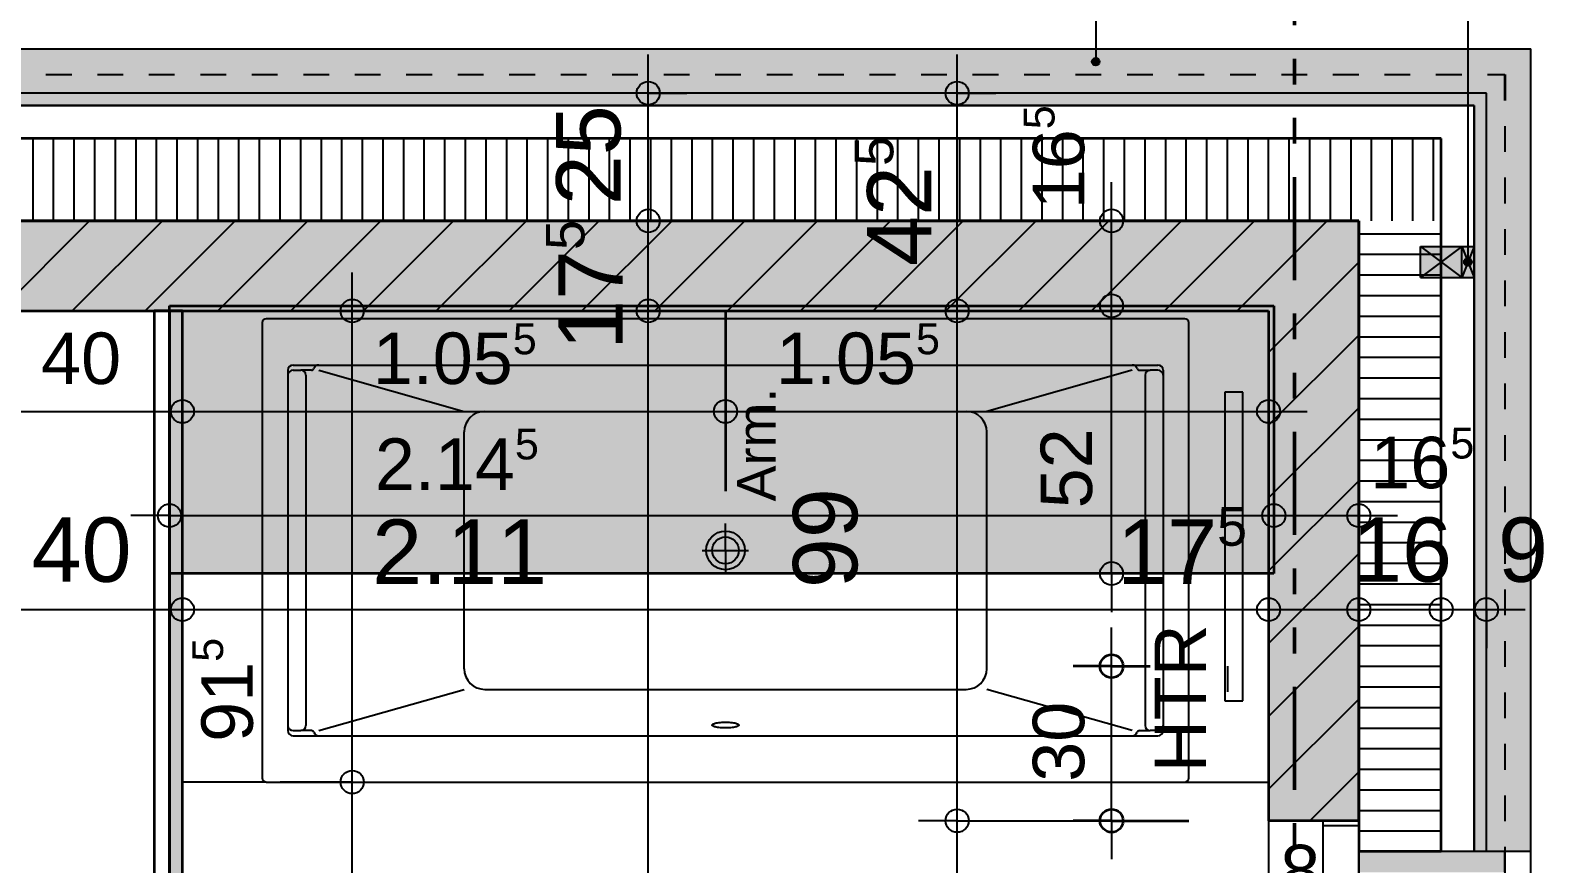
# Model space of a CAD drawing. Header units: centimetres. Extents: x 0.3 to 84.3, y 0.3 to 59.7.
# Drawn here: x 57.56 to 63.44, y 44.67 to 47.9 of the extents above; entities that cross this region are included whole.
import ezdxf

# ---------------------------------------------------------------- set-up
doc = ezdxf.new("R2010")
doc.units = ezdxf.units.CM
for name, pattern in [('AUSGEZOGEN', [0]), ('LINIE_17', [0.05, 0, -0.05]), ('LINIE_23', [0.79, 0.4, -0.13, 0, -0.13, 0, -0.13]), ('PUNKT', [6.35, 0, -6.35]), ('RAND', [44.45, 12.7, -6.35, 12.7, -6.35, 0, -6.35]), ('VERDECKT', [9.525, 6.35, -3.175])]:
    doc.linetypes.add(name, pattern=pattern)
for name, color, linetype, lineweight in [('Allgemein', 7, 'AUSGEZOGEN', 35), ('Bauachsen grob', 7, 'RAND', 25), ('Daemmung', 7, 'AUSGEZOGEN', 35), ('Decke', 7, 'AUSGEZOGEN', 35), ('Fenster', 7, 'AUSGEZOGEN', 35), ('Fensterleibung Beton', 7, 'AUSGEZOGEN', 35), ('Fuellflaeche tragende Wände MW', 7, 'AUSGEZOGEN', 25), ('Holz Fassadenverkleidung', 7, 'AUSGEZOGEN', 35), ('Holz Unterkonstruktion', 7, 'AUSGEZOGEN', 50), ('Konstruktion oben', 7, 'VERDECKT', 25), ('Leichtbauwaende', 7, 'AUSGEZOGEN', 35), ('Spengler', 7, 'AUSGEZOGEN', 35), ('Text Werkplan Ausfuehrung', 7, 'AUSGEZOGEN', 50), ('Unterkonstruktion', 7, 'AUSGEZOGEN', 35), ('Vermassung Decke', 180, 'VERDECKT', 50), ('Vorhangbrett', 7, 'AUSGEZOGEN', 25), ('Wand Mauerwerk tragend', 7, 'AUSGEZOGEN', 35), ('Werkplan- Ausfuehrungsmasse', 7, 'AUSGEZOGEN', 25)]:
    doc.layers.add(name, color=color, linetype=linetype, lineweight=lineweight)
for name, color, linetype, lineweight, true_color in [('HLK Apparate', 7, 'AUSGEZOGEN', 35, 0x656565), ('HLK Text', 7, 'AUSGEZOGEN', 35, 0x656565), ('Sanitaer Apparate', 7, 'AUSGEZOGEN', 35, 0x656565), ('Sanitaer Vermassung', 7, 'AUSGEZOGEN', 35, 0x656565)]:
    doc.layers.add(name, color=color, linetype=linetype, lineweight=lineweight, true_color=true_color)
doc.styles.add('ARIAL', font='ARIAL.TTF')

msp = doc.modelspace()

# ---------------------------------------------------------------- hatches: boundary and pattern name
at = {"layer": 'Allgemein', "linetype": 'AUSGEZOGEN', "lineweight": 25}
h = msp.add_hatch(color=32, dxfattribs=at)
h.paths.add_polyline_path([(57.01, 47.612), (63.216, 47.612), (63.216, 47.66), (57.01, 47.66)])
h.paths.add_polyline_path([(36.73, 47.612), (41.45, 47.612), (41.45, 47.66), (36.73, 47.66)])
h.paths.add_polyline_path([(44.01, 47.612), (48.73, 47.612), (48.73, 47.66), (44.01, 47.66)])
h.paths.add_polyline_path([(51.29, 47.612), (54.45, 47.612), (54.45, 47.66), (51.29, 47.66)])
h.paths.add_polyline_path([(31.22, 47.612), (34.17, 47.612), (34.17, 47.66), (31.22, 47.66)])
h = msp.add_hatch(color=32, dxfattribs=at)
h.paths.add_polyline_path([(63.168, 27.434), (63.168, 15.698), (63.216, 15.698), (63.216, 27.434)])
h.paths.add_polyline_path([(63.216, 42.154), (63.168, 42.154), (63.168, 38.894), (63.216, 38.894)])
h.paths.add_polyline_path([(63.216, 36.334), (63.168, 36.334), (63.168, 29.994), (63.216, 29.994)])
h.paths.add_polyline_path([(63.216, 44.714), (63.216, 47.612), (63.168, 47.612), (63.168, 44.714)])
msp.add_hatch(color=32, dxfattribs=at).paths.add_polyline_path([(63.04, 44.714), (62.72, 44.714), (62.72, 44.634), (63.04, 44.634), (63.12, 44.634), (63.168, 44.634), (63.216, 44.634), (63.288, 44.634), (63.288, 44.714), (63.216, 44.714), (63.168, 44.714), (63.12, 44.714)])
at = {"layer": 'Decke', "linetype": 'AUSGEZOGEN', "lineweight": 35, "true_color": 0xedf5de}
msp.add_hatch(color=7, dxfattribs=at).paths.add_polyline_path([(58.1, 46.834), (58.1, 45.794), (62.39, 45.794), (62.39, 46.834)])
at = {"layer": 'Fuellflaeche tragende Wände MW', "linetype": 'AUSGEZOGEN', "lineweight": 25}
h = msp.add_hatch(color=254, dxfattribs=at)
h.paths.add_polyline_path([(34.05, 47.164), (32.01, 47.164), (32.01, 46.814), (34.05, 46.814)])
h.paths.add_polyline_path([(51.41, 46.814), (54.33, 46.814), (54.33, 47.164), (51.41, 47.164)])
h.paths.add_polyline_path([(57.13, 47.164), (57.13, 46.814), (62.37, 46.814), (62.37, 47.164)])
h.paths.add_polyline_path([(44.13, 47.164), (44.13, 46.814), (48.61, 46.814), (48.61, 47.164)])
h.paths.add_polyline_path([(41.33, 46.814), (41.33, 47.164), (36.85, 47.164), (36.85, 46.814)])
h = msp.add_hatch(color=254, dxfattribs=at)
h.paths.add_polyline_path([(62.72, 39.014), (62.72, 42.034), (62.37, 42.034), (62.37, 39.014)])
h.paths.add_polyline_path([(62.37, 27.314), (62.37, 15.818), (62.72, 15.818), (62.72, 27.314)])
h.paths.add_polyline_path([(62.37, 36.214), (62.37, 30.114), (62.72, 30.114), (62.72, 36.214)])
h.paths.add_polyline_path([(62.37, 47.164), (62.37, 44.834), (62.72, 44.834), (62.72, 47.164)])
at = {"layer": 'Holz Unterkonstruktion', "linetype": 'AUSGEZOGEN', "lineweight": 25}
for points in [[(62.96, 47.064), (62.96, 46.944), (63.12, 46.944), (63.12, 47.064)], [(63.12, 47.064), (63.12, 46.944), (63.168, 46.944), (63.168, 47.064)]]:
    msp.add_hatch(color=32, dxfattribs=at).paths.add_polyline_path(points)
at = {"layer": 'Leichtbauwaende', "linetype": 'AUSGEZOGEN', "lineweight": 25, "true_color": 0xababab}
msp.add_hatch(color=253, dxfattribs=at).paths.add_polyline_path([(58.1, 46.814), (58.1, 40.944), (58.15, 40.944), (58.15, 46.814)])
at = {"layer": 'Spengler', "linetype": 'AUSGEZOGEN', "lineweight": 25, "true_color": 0xfafafa}
msp.add_hatch(color=7, dxfattribs=at).paths.add_polyline_path([(63.388, 44.714), (63.388, 47.832), (57.01, 47.832), (57.01, 47.66), (63.216, 47.66), (63.216, 44.714)])
at = {"layer": 'Text Werkplan Ausfuehrung', "linetype": 'AUSGEZOGEN', "lineweight": 25}
for points in [[(61.7112, 47.7895), (61.6854, 47.7895), (61.6833, 47.782)], [(61.7112, 47.7895), (61.6833, 47.782), (61.7133, 47.782)], [(61.7133, 47.782), (61.6833, 47.782), (61.6854, 47.7745)], [(61.7058, 47.7949), (61.6908, 47.7949), (61.6854, 47.7895)], [(61.7058, 47.7949), (61.6854, 47.7895), (61.7112, 47.7895)], [(61.7133, 47.782), (61.6854, 47.7745), (61.7112, 47.7745)], [(61.7112, 47.7745), (61.6854, 47.7745), (61.6908, 47.7691)], [(61.6908, 47.7949), (61.7058, 47.7949), (61.6983, 47.797)], [(61.7112, 47.7745), (61.6908, 47.7691), (61.7058, 47.7691)], [(61.7058, 47.7691), (61.6908, 47.7691), (61.6983, 47.767)], [(63.1569, 47.0115), (63.1311, 47.0115), (63.129, 47.004)], [(63.1569, 47.0115), (63.129, 47.004), (63.159, 47.004)], [(63.159, 47.004), (63.129, 47.004), (63.1311, 46.9965)], [(63.1515, 47.0169), (63.1365, 47.0169), (63.1311, 47.0115)], [(63.1515, 47.0169), (63.1311, 47.0115), (63.1569, 47.0115)], [(63.159, 47.004), (63.1311, 46.9965), (63.1569, 46.9965)], [(63.1569, 46.9965), (63.1311, 46.9965), (63.1365, 46.9911)], [(63.1365, 47.0169), (63.1515, 47.0169), (63.144, 47.019)], [(63.1569, 46.9965), (63.1365, 46.9911), (63.1515, 46.9911)], [(63.1515, 46.9911), (63.1365, 46.9911), (63.144, 46.989)]]:
    msp.add_hatch(color=7, dxfattribs=at).paths.add_polyline_path(points)

# ---------------------------------------------------------------- linework, layer by layer
at = {"layer": 'Allgemein', "color": 7, "linetype": 'AUSGEZOGEN', "lineweight": 25}
for p, q in [((63.216, 47.66), (57.01, 47.66)), ((63.216, 47.612), (63.216, 47.66)), ((57.01, 47.612), (63.168, 47.612)), ((63.168, 47.612), (63.168, 47.564)), ((63.216, 44.714), (63.216, 47.612)), ((63.168, 47.564), (63.168, 44.714)), ((63.04, 44.714), (62.72, 44.714)), ((62.72, 44.714), (62.72, 44.634)), ((63.12, 44.714), (63.04, 44.714)), ((63.168, 44.714), (63.12, 44.714)), ((63.288, 44.714), (63.216, 44.714)), ((63.288, 44.634), (63.288, 44.714))]:
    msp.add_line(p, q, dxfattribs=at)
at = {"layer": 'Bauachsen grob', "color": 32, "linetype": 'LINIE_23', "lineweight": 50, "true_color": 0xc36e14}
msp.add_line((62.47, 1.394), (62.47, 57.974), dxfattribs=at)
at = {"layer": 'Daemmung', "color": 7, "linetype": 'AUSGEZOGEN', "lineweight": 35}
for p, q in [((63.04, 47.484), (57.01, 47.484)), ((63.04, 47.164), (63.04, 47.484)), ((57.13, 47.164), (62.72, 47.164)), ((62.72, 47.164), (62.72, 46.814)), ((63.04, 44.714), (63.04, 47.164)), ((62.72, 46.814), (62.72, 44.834)), ((62.72, 44.834), (62.72, 44.714)), ((63.04, 44.714), (62.72, 44.714))]:
    msp.add_line(p, q, dxfattribs=at)
at = {"layer": 'Daemmung', "color": 7, "linetype": 'AUSGEZOGEN', "lineweight": 25}
for p, q in [((62.72, 47.114), (63.04, 47.114)), ((62.72, 47.034), (63.04, 47.034)), ((62.72, 46.954), (63.04, 46.954)), ((62.72, 46.954), (63.04, 46.954)), ((62.72, 46.874), (63.04, 46.874)), ((62.72, 46.794), (63.04, 46.794)), ((62.72, 46.714), (63.04, 46.714)), ((62.72, 46.634), (63.04, 46.634)), ((62.72, 46.634), (63.04, 46.634)), ((62.72, 46.554), (63.04, 46.554)), ((62.72, 46.474), (63.04, 46.474)), ((62.72, 46.394), (63.04, 46.394)), ((62.72, 46.314), (63.04, 46.314)), ((62.72, 46.314), (63.04, 46.314)), ((62.72, 46.234), (63.04, 46.234)), ((62.72, 46.154), (63.04, 46.154)), ((62.72, 46.074), (63.04, 46.074)), ((62.72, 45.994), (63.04, 45.994)), ((62.72, 45.994), (63.04, 45.994)), ((62.72, 45.914), (63.04, 45.914)), ((62.72, 45.834), (63.04, 45.834)), ((62.72, 45.754), (63.04, 45.754)), ((62.72, 45.674), (63.04, 45.674)), ((62.72, 45.674), (63.04, 45.674)), ((62.72, 45.594), (63.04, 45.594)), ((62.72, 45.514), (63.04, 45.514)), ((62.72, 45.434), (63.04, 45.434)), ((62.72, 45.354), (63.04, 45.354)), ((62.72, 45.354), (63.04, 45.354)), ((62.72, 45.274), (63.04, 45.274)), ((62.72, 45.194), (63.04, 45.194)), ((62.72, 45.114), (63.04, 45.114)), ((62.72, 45.034), (63.04, 45.034)), ((62.72, 45.034), (63.04, 45.034)), ((62.72, 44.954), (63.04, 44.954)), ((62.72, 44.874), (63.04, 44.874)), ((62.72, 44.794), (63.04, 44.794)), ((62.72, 44.714), (63.04, 44.714))]:
    msp.add_line(p, q, dxfattribs=at)
for points in [[(57.57, 47.164), (57.57, 47.484), (57.57, 47.484)], [(57.65, 47.164), (57.65, 47.484), (57.65, 47.484)], [(57.65, 47.164), (57.65, 47.484), (57.65, 47.484)], [(57.73, 47.164), (57.73, 47.484), (57.73, 47.484)], [(57.81, 47.164), (57.81, 47.484), (57.81, 47.484)], [(57.89, 47.164), (57.89, 47.484), (57.89, 47.484)], [(57.97, 47.164), (57.97, 47.484), (57.97, 47.484)], [(57.97, 47.164), (57.97, 47.484), (57.97, 47.484)], [(58.05, 47.164), (58.05, 47.484), (58.05, 47.484)], [(58.13, 47.164), (58.13, 47.484), (58.13, 47.484)], [(58.21, 47.164), (58.21, 47.484), (58.21, 47.484)], [(58.29, 47.164), (58.29, 47.484), (58.29, 47.484)], [(58.29, 47.164), (58.29, 47.484), (58.29, 47.484)], [(58.37, 47.164), (58.37, 47.484), (58.37, 47.484)], [(58.45, 47.164), (58.45, 47.484), (58.45, 47.484)], [(58.53, 47.164), (58.53, 47.484), (58.53, 47.484)], [(58.61, 47.164), (58.61, 47.484), (58.61, 47.484)], [(58.61, 47.164), (58.61, 47.484), (58.61, 47.484)], [(58.69, 47.164), (58.69, 47.484), (58.69, 47.484)], [(58.77, 47.164), (58.77, 47.484), (58.77, 47.484)], [(58.85, 47.164), (58.85, 47.484), (58.85, 47.484)], [(58.93, 47.164), (58.93, 47.484), (58.93, 47.484)], [(58.93, 47.164), (58.93, 47.484), (58.93, 47.484)], [(59.01, 47.164), (59.01, 47.484), (59.01, 47.484)], [(59.09, 47.164), (59.09, 47.484), (59.09, 47.484)], [(59.17, 47.164), (59.17, 47.484), (59.17, 47.484)], [(59.25, 47.164), (59.25, 47.484), (59.25, 47.484)], [(59.25, 47.164), (59.25, 47.484), (59.25, 47.484)], [(59.33, 47.164), (59.33, 47.484), (59.33, 47.484)], [(59.41, 47.164), (59.41, 47.484), (59.41, 47.484)], [(59.49, 47.164), (59.49, 47.484), (59.49, 47.484)], [(59.57, 47.164), (59.57, 47.484), (59.57, 47.484)], [(59.57, 47.164), (59.57, 47.484), (59.57, 47.484)], [(59.65, 47.164), (59.65, 47.484), (59.65, 47.484)], [(59.73, 47.164), (59.73, 47.484), (59.73, 47.484)], [(59.81, 47.164), (59.81, 47.484), (59.81, 47.484)], [(59.89, 47.164), (59.89, 47.484), (59.89, 47.484)], [(59.89, 47.164), (59.89, 47.484), (59.89, 47.484)], [(59.97, 47.164), (59.97, 47.484), (59.97, 47.484)], [(60.05, 47.164), (60.05, 47.484), (60.05, 47.484)], [(60.13, 47.164), (60.13, 47.484), (60.13, 47.484)], [(60.21, 47.164), (60.21, 47.484), (60.21, 47.484)], [(60.21, 47.164), (60.21, 47.484), (60.21, 47.484)], [(60.29, 47.164), (60.29, 47.484), (60.29, 47.484)], [(60.37, 47.164), (60.37, 47.484), (60.37, 47.484)], [(60.45, 47.164), (60.45, 47.484), (60.45, 47.484)], [(60.53, 47.164), (60.53, 47.484), (60.53, 47.484)], [(60.53, 47.164), (60.53, 47.484), (60.53, 47.484)], [(60.61, 47.164), (60.61, 47.484), (60.61, 47.484)], [(60.69, 47.164), (60.69, 47.484), (60.69, 47.484)], [(60.77, 47.164), (60.77, 47.484), (60.77, 47.484)], [(60.85, 47.164), (60.85, 47.484), (60.85, 47.484)], [(60.85, 47.164), (60.85, 47.484), (60.85, 47.484)], [(60.93, 47.164), (60.93, 47.484), (60.93, 47.484)], [(61.01, 47.164), (61.01, 47.484), (61.01, 47.484)], [(61.09, 47.164), (61.09, 47.484), (61.09, 47.484)], [(61.17, 47.164), (61.17, 47.484), (61.17, 47.484)], [(61.17, 47.164), (61.17, 47.484), (61.17, 47.484)], [(61.25, 47.164), (61.25, 47.484), (61.25, 47.484)], [(61.33, 47.164), (61.33, 47.484), (61.33, 47.484)], [(61.41, 47.164), (61.41, 47.484), (61.41, 47.484)], [(61.49, 47.164), (61.49, 47.484), (61.49, 47.484)], [(61.49, 47.164), (61.49, 47.484), (61.49, 47.484)], [(61.57, 47.164), (61.57, 47.484), (61.57, 47.484)], [(61.65, 47.164), (61.65, 47.484), (61.65, 47.484)], [(61.73, 47.164), (61.73, 47.484), (61.73, 47.484)], [(61.81, 47.164), (61.81, 47.484), (61.81, 47.484)], [(61.81, 47.164), (61.81, 47.484), (61.81, 47.484)], [(61.89, 47.164), (61.89, 47.484), (61.89, 47.484)], [(61.97, 47.164), (61.97, 47.484), (61.97, 47.484)], [(62.05, 47.164), (62.05, 47.484), (62.05, 47.484)], [(62.13, 47.164), (62.13, 47.484), (62.13, 47.484)], [(62.13, 47.164), (62.13, 47.484), (62.13, 47.484)], [(62.21, 47.164), (62.21, 47.484), (62.21, 47.484)], [(62.29, 47.164), (62.29, 47.484), (62.29, 47.484)], [(62.37, 47.164), (62.37, 47.484), (62.37, 47.484)], [(62.45, 47.164), (62.45, 47.484), (62.45, 47.484)], [(62.45, 47.164), (62.45, 47.484), (62.45, 47.484)], [(62.53, 47.164), (62.53, 47.484), (62.53, 47.484)], [(62.61, 47.164), (62.61, 47.484), (62.61, 47.484)], [(62.69, 47.164), (62.69, 47.484), (62.69, 47.484)], [(62.77, 47.164), (62.77, 47.484), (62.77, 47.484)], [(62.77, 47.164), (62.77, 47.484), (62.77, 47.484)], [(62.85, 47.164), (62.85, 47.484), (62.85, 47.484)], [(62.93, 47.164), (62.93, 47.484), (62.93, 47.484)], [(63.01, 47.164), (63.01, 47.484), (63.01, 47.484)]]:
    msp.add_lwpolyline(points, dxfattribs=at)
at = {"layer": 'Decke', "color": 92, "linetype": 'RAND', "lineweight": 35, "true_color": 0x00c600}
for p, q in [((58.1, 46.834), (62.39, 46.834)), ((58.1, 45.794), (58.1, 46.834)), ((62.39, 46.834), (62.39, 45.794)), ((62.39, 45.794), (58.1, 45.794))]:
    msp.add_line(p, q, dxfattribs=at)
at = {"layer": 'Fenster', "color": 7, "linetype": 'AUSGEZOGEN', "lineweight": 25}
for points in [[(62.72, 44.594), (62.72, 44.814), (62.58, 44.814), (62.58, 44.594), (62.72, 44.594)], [(62.72, 42.154), (63.388, 42.154), (63.388, 44.714), (62.72, 44.714), (62.72, 42.154)]]:
    msp.add_lwpolyline(points, dxfattribs=at)
at = {"layer": 'Fensterleibung Beton', "color": 7, "linetype": 'AUSGEZOGEN', "lineweight": 25}
msp.add_line((62.37, 44.834), (62.37, 42.034), dxfattribs=at)
at = {"layer": 'HLK Apparate', "color": 251, "linetype": 'AUSGEZOGEN', "lineweight": 25, "true_color": 0x656565}
for p, q in [((62.27, 46.499), (62.2, 46.499)), ((62.2, 46.499), (62.2, 45.299)), ((62.27, 45.299), (62.27, 46.499)), ((62.2, 45.299), (62.27, 45.299))]:
    msp.add_line(p, q, dxfattribs=at)
at = {"layer": 'Holz Fassadenverkleidung', "color": 7, "linetype": 'LINIE_17', "lineweight": 25}
for p, q in [((31.22, 47.732), (63.288, 47.732)), ((63.288, 47.732), (63.288, 10.796))]:
    msp.add_line(p, q, dxfattribs=at)
at = {"layer": 'Holz Unterkonstruktion', "color": 7, "linetype": 'AUSGEZOGEN', "lineweight": 25}
for p, q in [((62.96, 46.944), (62.96, 47.064)), ((62.96, 47.064), (63.12, 47.064)), ((63.12, 47.064), (62.96, 46.944)), ((62.96, 47.064), (63.12, 46.944)), ((63.12, 46.944), (63.12, 47.064)), ((63.12, 46.944), (63.12, 47.064)), ((63.12, 47.064), (63.168, 47.064)), ((63.168, 47.064), (63.12, 46.944)), ((63.12, 47.064), (63.168, 46.944)), ((63.168, 46.944), (63.168, 47.064)), ((62.96, 46.944), (63.12, 46.944)), ((63.12, 46.944), (63.168, 46.944))]:
    msp.add_line(p, q, dxfattribs=at)
at = {"layer": 'Konstruktion oben', "color": 7, "linetype": 'PUNKT', "lineweight": 35}
for p, q in [((31.092, 47.732), (63.288, 47.732)), ((63.288, 47.732), (63.288, 10.796))]:
    msp.add_line(p, q, dxfattribs=at)
at = {"layer": 'Leichtbauwaende', "color": 7, "linetype": 'AUSGEZOGEN', "lineweight": 35}
for p, q in [((58.04, 46.814), (58.04, 41.004)), ((58.1, 46.814), (58.04, 46.814)), ((58.1, 41.004), (58.1, 46.814)), ((58.1, 46.814), (58.1, 41.004)), ((58.15, 46.814), (58.1, 46.814)), ((58.15, 40.944), (58.15, 46.814))]:
    msp.add_line(p, q, dxfattribs=at)
at = {"layer": 'Sanitaer Apparate', "color": 240, "linetype": 'VERDECKT', "lineweight": 35}
msp.add_line((60.26, 46.814), (60.26, 46.114), dxfattribs=at)
at = {"layer": 'Sanitaer Apparate', "color": 7, "linetype": 'AUSGEZOGEN', "lineweight": 25}
for p, q in [((58.46, 46.768), (58.46, 45)), ((62.044, 46.784), (58.476, 46.784)), ((62.06, 45), (62.06, 46.768)), ((58.56, 46.584), (58.56, 45.1828)), ((58.58, 46.604), (61.94, 46.604)), ((58.58, 46.584), (58.61, 46.584)), ((58.61, 46.584), (58.61, 46.584)), ((58.6517, 46.584), (58.61, 46.584)), ((58.68, 46.584), (59.245, 46.424)), ((61.84, 46.584), (61.275, 46.424)), ((61.8683, 46.584), (61.91, 46.584)), ((61.94, 46.584), (61.91, 46.584)), ((61.91, 46.584), (61.91, 46.584)), ((61.96, 46.584), (61.96, 45.1828)), ((58.63, 46.564), (58.63, 45.204)), ((61.89, 46.564), (61.89, 45.204)), ((59.325, 46.424), (61.195, 46.424)), ((59.245, 45.424), (59.245, 46.344)), ((61.275, 45.424), (61.275, 46.344)), ((60.26, 45.884), (60.26, 45.9883)), ((60.26, 45.884), (60.26, 45.974)), ((60.17, 45.884), (60.35, 45.884)), ((60.26, 45.884), (60.26, 45.794)), ((58.68, 45.184), (59.245, 45.344)), ((59.325, 45.344), (61.195, 45.344)), ((61.84, 45.184), (61.275, 45.344)), ((58.58, 45.184), (58.61, 45.184)), ((58.58, 45.164), (61.94, 45.164)), ((58.61, 45.184), (58.61, 45.184)), ((58.6517, 45.184), (58.61, 45.184)), ((61.8683, 45.184), (61.91, 45.184)), ((61.94, 45.184), (61.91, 45.184)), ((61.91, 45.184), (61.91, 45.184)), ((58.476, 44.984), (58.15, 44.984)), ((58.476, 44.984), (62.044, 44.984)), ((62.044, 44.984), (62.37, 44.984))]:
    msp.add_line(p, q, dxfattribs=at)
msp.add_lwpolyline([(60.312, 45.2054), (60.3119, 45.2047), (60.3115, 45.2038), (60.3108, 45.203), (60.3096, 45.2021), (60.308, 45.2011), (60.3059, 45.2002), (60.3032, 45.1992), (60.2999, 45.1983), (60.2959, 45.1973), (60.2912, 45.1965), (60.2859, 45.1957), (60.28, 45.1951), (60.2736, 45.1947), (60.2669, 45.1944), (60.26, 45.1943), (60.2531, 45.1944), (60.2464, 45.1947), (60.24, 45.1951), (60.2341, 45.1957), (60.2288, 45.1965), (60.2241, 45.1973), (60.2201, 45.1983), (60.2168, 45.1992), (60.2141, 45.2002), (60.212, 45.2011), (60.2104, 45.2021), (60.2092, 45.203), (60.2085, 45.2038), (60.2081, 45.2047), (60.208, 45.2054), (60.2081, 45.2062), (60.2085, 45.207), (60.2092, 45.2079), (60.2104, 45.2088), (60.212, 45.2097), (60.2141, 45.2107), (60.2168, 45.2117), (60.2201, 45.2126), (60.2241, 45.2135), (60.2288, 45.2144), (60.2341, 45.2151), (60.24, 45.2158), (60.2464, 45.2162), (60.2531, 45.2165), (60.26, 45.2166), (60.2669, 45.2165), (60.2736, 45.2162), (60.28, 45.2158), (60.2859, 45.2151), (60.2912, 45.2144), (60.2959, 45.2135), (60.2999, 45.2126), (60.3032, 45.2117), (60.3059, 45.2107), (60.308, 45.2097), (60.3096, 45.2088), (60.3108, 45.2079), (60.3115, 45.207), (60.3119, 45.2062), (60.312, 45.2054)], dxfattribs=at)
for radius in [0.075, 0.052]:
    msp.add_circle((60.26, 45.884), radius, dxfattribs=at)
for centre, radius, start, end in [((58.476, 46.768), 0.016, 90, 180), ((62.044, 46.768), 0.016, 0, 90), ((58.58, 46.584), 0.02, 90, 180), ((58.58, 46.564), 0.02, 90, 180), ((58.61, 46.564), 0.02, 0, 90), ((58.6517, 46.594), 0.01, 270, 340.52878), ((58.68, 46.584), 0.02, 90, 160.52878), ((61.84, 46.584), 0.02, 19.47122, 90), ((61.8683, 46.594), 0.01, 199.47122, 270), ((61.91, 46.564), 0.02, 90, 180), ((61.94, 46.584), 0.02, 0, 90), ((61.94, 46.564), 0.02, 0, 90), ((59.325, 46.344), 0.08, 90, 179.99997), ((61.195, 46.344), 0.08, 0.00003, 90), ((59.325, 45.424), 0.08, 180.00003, 270), ((61.195, 45.424), 0.08, 270, 359.99997), ((58.58, 45.204), 0.02, 180, 270), ((58.58, 45.184), 0.02, 180, 270), ((58.61, 45.204), 0.02, 270, 0), ((58.6517, 45.174), 0.01, 19.47122, 90), ((58.68, 45.184), 0.02, 199.47122, 270), ((61.84, 45.184), 0.02, 270, 340.52878), ((61.8683, 45.174), 0.01, 90, 160.52878), ((61.91, 45.204), 0.02, 180, 270), ((61.94, 45.204), 0.02, 270, 0), ((61.94, 45.184), 0.02, 270, 0), ((58.476, 45), 0.016, 180, 270), ((62.044, 45), 0.016, 270, 0)]:
    msp.add_arc(centre, radius, start, end, dxfattribs=at)
at = {"layer": 'Sanitaer Vermassung', "color": 240, "linetype": 'AUSGEZOGEN', "lineweight": 25}
for p, q in [((58.81, 46.814), (58.81, 46.964)), ((58.81, 46.814), (58.66, 46.814)), ((58.81, 46.814), (58.96, 46.814)), ((58.81, 46.814), (58.81, 46.814)), ((58.81, 44.984), (58.81, 46.814)), ((58.15, 46.424), (58.15, 46.574)), ((60.26, 46.424), (60.26, 46.574)), ((62.37, 46.424), (62.37, 46.574)), ((57.35, 46.424), (58.15, 46.424)), ((58.15, 46.424), (58.15, 46.274)), ((58.15, 46.424), (58.15, 46.424)), ((58.15, 46.424), (60.26, 46.424)), ((60.26, 46.424), (60.26, 46.274)), ((60.26, 46.424), (60.26, 46.424)), ((60.26, 46.424), (62.37, 46.424)), ((62.37, 46.424), (62.37, 46.274)), ((62.37, 46.424), (62.37, 46.424)), ((62.37, 46.424), (62.52, 46.424)), ((58.81, 44.984), (58.53, 44.984)), ((58.81, 44.984), (58.66, 44.984)), ((58.81, 44.984), (58.96, 44.984)), ((58.81, 43.9188), (58.81, 44.984))]:
    msp.add_line(p, q, dxfattribs=at)
for centre in [(58.81, 46.814), (58.15, 46.424), (60.26, 46.424), (62.37, 46.424), (58.81, 44.984)]:
    msp.add_circle(centre, 0.045, dxfattribs=at)
at = {"layer": 'Spengler', "color": 7, "linetype": 'AUSGEZOGEN', "lineweight": 25}
for p in [(57.01, 47.832), (63.388, 44.714)]:
    msp.add_line(p, (63.388, 47.832), dxfattribs=at)
at = {"layer": 'Text Werkplan Ausfuehrung', "color": 7, "linetype": 'AUSGEZOGEN', "lineweight": 25}
for p, q in [((63.144, 49.4647), (63.144, 47.004)), ((61.6983, 48.7767), (61.6983, 47.782)), ((61.6833, 47.782), (61.6833, 47.782)), ((61.6983, 47.797), (61.6983, 47.797)), ((61.6983, 47.767), (61.6983, 47.767)), ((61.7133, 47.782), (61.7133, 47.782)), ((63.129, 47.004), (63.129, 47.004)), ((63.144, 47.019), (63.144, 47.019)), ((63.144, 46.989), (63.144, 46.989)), ((63.159, 47.004), (63.159, 47.004))]:
    msp.add_line(p, q, dxfattribs=at)
for centre in [(61.6983, 47.782), (63.144, 47.004)]:
    msp.add_circle(centre, 0.015, dxfattribs=at)
at = {"layer": 'Unterkonstruktion', "color": 7, "linetype": 'AUSGEZOGEN', "lineweight": 25}
for p, q in [((63.168, 47.612), (57.01, 47.612)), ((63.168, 47.564), (63.168, 47.612)), ((63.168, 44.714), (63.168, 47.564)), ((57.01, 47.484), (63.04, 47.484)), ((63.04, 47.484), (63.04, 47.164)), ((63.04, 47.164), (63.04, 44.714)), ((63.12, 44.714), (63.04, 44.714)), ((63.168, 44.714), (63.12, 44.714))]:
    msp.add_line(p, q, dxfattribs=at)
at = {"layer": 'Vermassung Decke', "color": 92, "linetype": 'AUSGEZOGEN', "lineweight": 25, "true_color": 0x00c600}
for p, q in [((61.76, 47.164), (61.76, 47.314)), ((61.76, 47.164), (61.61, 47.164)), ((61.76, 47.164), (61.91, 47.164)), ((61.76, 47.164), (61.76, 47.164)), ((61.76, 46.834), (61.76, 47.164)), ((61.76, 46.834), (61.61, 46.834)), ((61.76, 46.834), (61.91, 46.834)), ((61.76, 46.834), (61.76, 46.834)), ((61.76, 45.794), (61.76, 46.834)), ((58.1, 46.019), (58.1, 46.169)), ((62.39, 46.019), (62.39, 46.169)), ((62.72, 46.019), (62.72, 46.169)), ((58.1, 46.019), (57.95, 46.019)), ((58.1, 46.019), (58.1, 45.869)), ((58.1, 46.019), (58.1, 46.019)), ((62.39, 46.019), (62.39, 45.869)), ((62.39, 46.019), (62.39, 46.019)), ((62.39, 46.019), (62.72, 46.019)), ((62.72, 46.019), (62.72, 45.869)), ((62.72, 46.019), (62.72, 46.019)), ((62.72, 46.019), (62.87, 46.019)), ((61.76, 45.794), (61.48, 45.794)), ((61.76, 45.794), (61.61, 45.794)), ((61.76, 45.794), (61.91, 45.794)), ((61.76, 45.794), (61.76, 45.644))]:
    msp.add_line(p, q, dxfattribs=at)
msp.add_lwpolyline([(58.1, 46.019), (58.7181, 46.019), (58.7181, 46.019), (62.39, 46.019)], dxfattribs=at)
for centre in [(61.76, 47.164), (61.76, 46.834), (58.1, 46.019), (62.39, 46.019), (62.72, 46.019), (61.76, 45.794)]:
    msp.add_circle(centre, 0.045, dxfattribs=at)
at = {"layer": 'Vorhangbrett', "color": 191, "linetype": 'AUSGEZOGEN', "lineweight": 25, "true_color": 0xbe96ea}
for p, q in [((61.76, 45.434), (61.76, 45.584)), ((61.76, 44.834), (61.76, 45.434)), ((61.76, 44.834), (61.76, 44.684))]:
    msp.add_line(p, q, dxfattribs=at)
at = {"layer": 'Vorhangbrett', "color": 191, "linetype": 'AUSGEZOGEN', "lineweight": 35, "true_color": 0xbe96ea}
for p, q in [((61.76, 45.434), (61.61, 45.434)), ((61.76, 45.434), (61.91, 45.434)), ((61.76, 45.434), (61.78, 45.434)), ((61.76, 44.834), (61.61, 44.834)), ((61.76, 44.834), (61.91, 44.834)), ((61.76, 44.834), (62.06, 44.834))]:
    msp.add_line(p, q, dxfattribs=at)
at = {"layer": 'Vorhangbrett', "color": 191, "linetype": 'PUNKT', "lineweight": 25, "true_color": 0xbe96ea}
msp.add_line((62.21, 45.434), (62.21, 40.924), dxfattribs=at)
at = {"layer": 'Vorhangbrett', "color": 191, "linetype": 'AUSGEZOGEN', "lineweight": 35, "true_color": 0xbe96ea}
for centre in [(61.76, 45.434), (61.76, 44.834)]:
    msp.add_circle(centre, 0.045, dxfattribs=at)
at = {"layer": 'Wand Mauerwerk tragend', "color": 7, "linetype": 'AUSGEZOGEN', "lineweight": 35}
for p, q in [((62.72, 47.164), (57.13, 47.164)), ((62.72, 46.814), (62.72, 47.164)), ((57.46, 46.814), (58.04, 46.814)), ((58.04, 46.814), (58.1, 46.814)), ((58.1, 46.814), (58.15, 46.814)), ((58.15, 46.814), (62.37, 46.814)), ((62.37, 46.814), (62.37, 44.834)), ((62.72, 44.834), (62.72, 46.814)), ((62.58, 44.834), (62.37, 44.834)), ((62.72, 44.834), (62.58, 44.834))]:
    msp.add_line(p, q, dxfattribs=at)
at = {"layer": 'Wand Mauerwerk tragend', "color": 7, "linetype": 'AUSGEZOGEN', "lineweight": 25}
for p, q in [((57.4395, 46.814), (57.7895, 47.164)), ((57.7223, 46.814), (58.0723, 47.164)), ((58.0052, 46.814), (58.3552, 47.164)), ((58.288, 46.814), (58.638, 47.164)), ((58.5709, 46.814), (58.9209, 47.164)), ((58.8537, 46.814), (59.2037, 47.164)), ((59.1365, 46.814), (59.4865, 47.164)), ((59.4194, 46.814), (59.7694, 47.164)), ((59.7022, 46.814), (60.0522, 47.164)), ((59.9851, 46.814), (60.3351, 47.164)), ((60.2679, 46.814), (60.6179, 47.164)), ((60.5508, 46.814), (60.9008, 47.164)), ((60.8336, 46.814), (61.1836, 47.164)), ((61.1164, 46.814), (61.4664, 47.164)), ((61.3993, 46.814), (61.7493, 47.164)), ((61.6821, 46.814), (62.0321, 47.164)), ((61.965, 46.814), (62.315, 47.164)), ((62.2478, 46.814), (62.5978, 47.164)), ((62.5307, 46.814), (62.72, 47.0033)), ((62.5306, 44.834), (62.72, 45.0234))]:
    msp.add_line(p, q, dxfattribs=at)
at = {"layer": 'Wand Mauerwerk tragend', "color": 180, "linetype": 'PUNKT', "lineweight": 25}
for p, q in [((62.72, 44.834), (62.58, 44.834)), ((62.58, 44.834), (62.58, 42.034)), ((62.72, 44.714), (62.72, 44.834)), ((62.72, 44.634), (62.72, 44.714))]:
    msp.add_line(p, q, dxfattribs=at)
at = {"layer": 'Wand Mauerwerk tragend', "color": 7, "linetype": 'AUSGEZOGEN', "lineweight": 25}
for points in [[(62.37, 46.6533), (62.37, 46.6533), (62.37, 46.6533), (62.37, 46.6533), (62.5307, 46.814)], [(62.37, 46.3705), (62.37, 46.3705), (62.37, 46.3705), (62.37, 46.3705), (62.72, 46.7205)], [(62.37, 46.0877), (62.37, 46.0877), (62.37, 46.0877), (62.37, 46.0877), (62.72, 46.4377)], [(62.37, 45.8048), (62.37, 45.8048), (62.37, 45.8048), (62.37, 45.8048), (62.72, 46.1548)], [(62.37, 45.522), (62.37, 45.522), (62.37, 45.522), (62.37, 45.522), (62.72, 45.872)], [(62.37, 45.2391), (62.37, 45.2391), (62.37, 45.2391), (62.37, 45.2391), (62.72, 45.5891)], [(62.37, 44.9563), (62.37, 44.9563), (62.37, 44.9563), (62.37, 44.9563), (62.72, 45.3063)]]:
    msp.add_lwpolyline(points, dxfattribs=at)
at = {"layer": 'Werkplan- Ausfuehrungsmasse', "color": 7, "linetype": 'AUSGEZOGEN', "lineweight": 25}
for p, q in [((59.96, 47.66), (59.96, 47.81)), ((61.16, 47.66), (61.16, 47.81)), ((59.96, 47.66), (59.81, 47.66)), ((59.96, 47.66), (60.11, 47.66)), ((59.96, 47.66), (59.96, 47.66)), ((59.96, 47.164), (59.96, 47.66)), ((61.16, 47.66), (61.01, 47.66)), ((61.16, 47.66), (61.31, 47.66)), ((61.16, 47.66), (61.16, 47.66)), ((61.16, 46.814), (61.16, 47.66)), ((59.96, 47.164), (59.81, 47.164)), ((59.96, 47.164), (60.11, 47.164)), ((59.96, 47.164), (59.96, 47.164)), ((59.96, 46.814), (59.96, 47.164)), ((59.96, 46.814), (59.81, 46.814)), ((59.96, 46.814), (60.11, 46.814)), ((59.96, 46.814), (59.96, 46.814)), ((59.96, 40.894), (59.96, 46.814)), ((61.16, 46.814), (61.01, 46.814)), ((61.16, 46.814), (61.31, 46.814)), ((61.16, 46.814), (61.16, 46.814)), ((61.16, 44.834), (61.16, 46.814)), ((58.15, 45.654), (58.15, 45.804)), ((62.37, 45.654), (62.37, 45.804)), ((62.72, 45.654), (62.72, 45.804)), ((63.04, 45.654), (63.04, 45.804)), ((63.216, 45.654), (63.216, 45.804)), ((57.35, 45.654), (58.15, 45.654)), ((58.15, 45.654), (58.15, 45.504)), ((58.15, 45.654), (58.15, 45.654)), ((58.15, 45.654), (62.37, 45.654)), ((62.37, 45.654), (62.37, 45.504)), ((62.37, 45.654), (62.37, 45.654)), ((62.37, 45.654), (62.72, 45.654)), ((62.72, 45.654), (62.72, 45.504)), ((62.72, 45.654), (62.72, 45.654)), ((62.72, 45.654), (63.04, 45.654)), ((63.04, 45.654), (63.04, 45.504)), ((63.04, 45.654), (63.04, 45.654)), ((63.04, 45.654), (63.216, 45.654)), ((63.216, 45.654), (63.216, 45.504)), ((63.216, 45.654), (63.216, 45.654)), ((63.216, 45.654), (63.366, 45.654)), ((61.16, 44.834), (61.01, 44.834)), ((61.16, 44.834), (61.31, 44.834)), ((61.16, 44.834), (61.96, 44.834)), ((61.16, 42.034), (61.16, 44.834))]:
    msp.add_line(p, q, dxfattribs=at)
for centre in [(59.96, 47.66), (61.16, 47.66), (59.96, 47.164), (59.96, 46.814), (61.16, 46.814), (58.15, 45.654), (62.37, 45.654), (62.72, 45.654), (63.04, 45.654), (63.216, 45.654), (61.16, 44.834)]:
    msp.add_circle(centre, 0.045, dxfattribs=at)

# ---------------------------------------------------------------- texts
at = {"layer": 'HLK Text', "color": 251, "linetype": 'AUSGEZOGEN', "lineweight": 35, "true_color": 0x656565, "insert": (62.1267, 45.0223), "char_height": 0.2, "width": 0.1, "attachment_point": 7, "rotation": 90, "style": 'ARIAL'}
msp.add_mtext('HTR', dxfattribs=at)
at = {"layer": 'Sanitaer Vermassung', "color": 240, "linetype": 'AUSGEZOGEN', "lineweight": 35, "attachment_point": 7, "style": 'ARIAL'}
for s, insert, char_height, width in [('5', (59.4336, 46.6441), 0.12, 0.06), ('5', (60.9999, 46.6441), 0.12, 0.06), ('40', (57.6013, 46.5274), 0.2, 0.1), ('1.05', (58.8898, 46.5274), 0.2, 0.1), ('1.05', (60.4561, 46.5274), 0.2, 0.1)]:
    msp.add_mtext(s, dxfattribs=dict(at, insert=insert, char_height=char_height, width=width))
at = {"layer": 'Sanitaer Vermassung', "color": 240, "linetype": 'AUSGEZOGEN', "lineweight": 35, "attachment_point": 7, "rotation": 90, "style": 'ARIAL'}
for s, insert, char_height, width in [('5', (58.3099, 45.4511), 0.12, 0.06), ('91', (58.4266, 45.1403), 0.2, 0.1)]:
    msp.add_mtext(s, dxfattribs=dict(at, insert=insert, char_height=char_height, width=width))
at = {"layer": 'Text Werkplan Ausfuehrung', "color": 240, "linetype": 'AUSGEZOGEN', "lineweight": 25, "insert": (60.455, 46.074), "char_height": 0.15, "width": 0.075, "attachment_point": 7, "rotation": 90, "style": 'ARIAL'}
msp.add_mtext('Arm.', dxfattribs=at)
at = {"layer": 'Vermassung Decke', "color": 92, "linetype": 'AUSGEZOGEN', "lineweight": 35, "true_color": 0x00c600, "attachment_point": 7, "rotation": 90, "style": 'ARIAL'}
for s, insert, char_height, width in [('5', (61.5399, 47.5198), 0.12, 0.06), ('16', (61.6566, 47.209), 0.2, 0.1), ('52', (61.6869, 46.0473), 0.2, 0.1)]:
    msp.add_mtext(s, dxfattribs=dict(at, insert=insert, char_height=char_height, width=width))
at = {"layer": 'Vermassung Decke', "color": 92, "linetype": 'AUSGEZOGEN', "lineweight": 35, "true_color": 0x00c600, "attachment_point": 7, "style": 'ARIAL'}
for s, insert, char_height, width in [('5', (59.4418, 46.2357), 0.12, 0.06), ('5', (63.0758, 46.2391), 0.12, 0.06), ('2.14', (58.898, 46.119), 0.2, 0.1), ('16', (62.765, 46.1224), 0.2, 0.1)]:
    msp.add_mtext(s, dxfattribs=dict(at, insert=insert, char_height=char_height, width=width))
at = {"layer": 'Vorhangbrett', "color": 191, "linetype": 'AUSGEZOGEN', "lineweight": 35, "true_color": 0xbe96ea, "insert": (61.6565, 44.9853), "char_height": 0.2, "width": 0.1, "attachment_point": 7, "rotation": 90, "style": 'ARIAL'}
msp.add_mtext('30', dxfattribs=at)
at = {"layer": 'Vorhangbrett', "color": 191, "linetype": 'AUSGEZOGEN', "lineweight": 35, "true_color": 0xbe96ea, "insert": (62.415, 44.5374), "char_height": 0.2, "width": 0.1, "attachment_point": 7, "style": 'ARIAL'}
msp.add_mtext('8', dxfattribs=at)
at = {"layer": 'Werkplan- Ausfuehrungsmasse', "color": 7, "linetype": 'AUSGEZOGEN', "lineweight": 50, "attachment_point": 7, "rotation": 90, "style": 'ARIAL'}
for s, insert, char_height, width in [('25', (59.8557, 47.2248), 0.25, 0.125), ('5', (60.9142, 47.3772), 0.15, 0.075), ('42', (61.06, 46.9887), 0.25, 0.125), ('5', (59.7142, 47.0508), 0.15, 0.075), ('17', (59.86, 46.6624), 0.25, 0.125), ('99', (60.7757, 45.7374), 0.25, 0.125)]:
    msp.add_mtext(s, dxfattribs=dict(at, insert=insert, char_height=char_height, width=width))
at = {"layer": 'Werkplan- Ausfuehrungsmasse', "color": 7, "linetype": 'AUSGEZOGEN', "lineweight": 50, "attachment_point": 7, "style": 'ARIAL'}
for s, insert, char_height, width in [('5', (62.1699, 45.8998), 0.15, 0.075), ('40', (57.5641, 45.7583), 0.25, 0.125), ('2.11', (58.8872, 45.754), 0.25, 0.125), ('17', (61.7814, 45.754), 0.25, 0.125), ('16', (62.6938, 45.7583), 0.25, 0.125), ('9', (63.261, 45.7583), 0.25, 0.125)]:
    msp.add_mtext(s, dxfattribs=dict(at, insert=insert, char_height=char_height, width=width))

doc.saveas('drawing.dxf')
